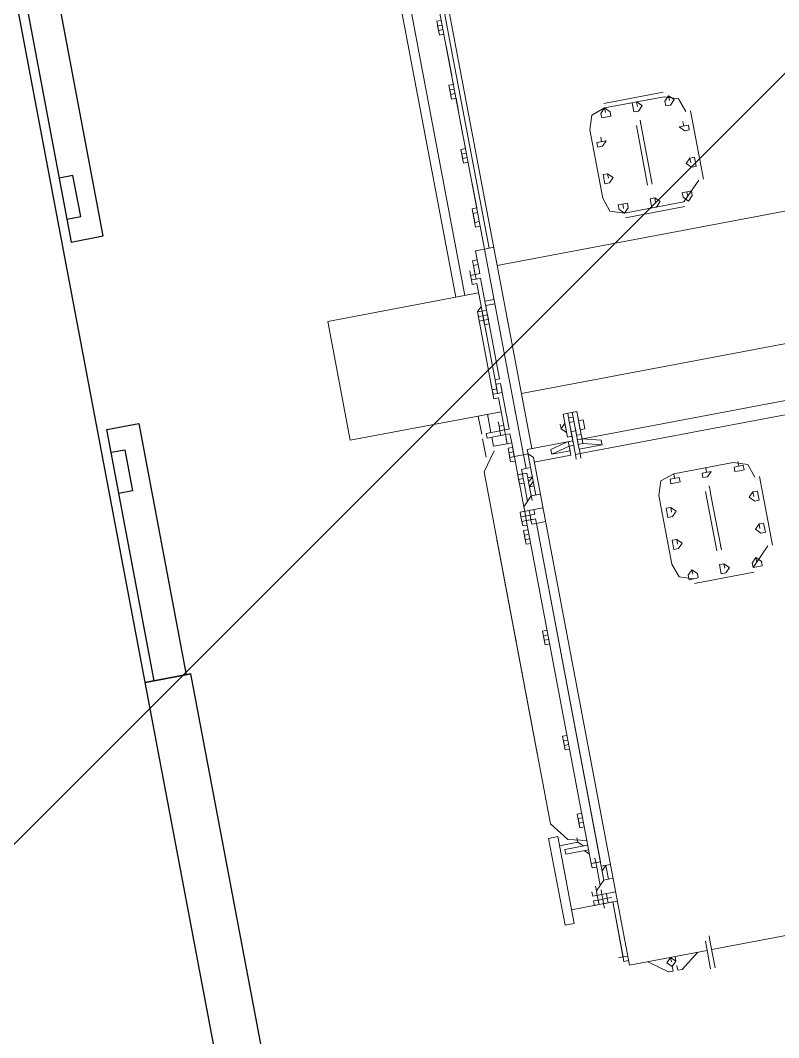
# Model space of a CAD drawing. Extents: x 407440 to 411585, y 6041728 to 6045069.
# Drawn here: x 408257.59 to 408266.95, y 6044218.58 to 6044231.13 of the extents above; entities that cross this region are included whole.
import ezdxf

# ---------------------------------------------------------------- set-up
doc = ezdxf.new("R2010")
doc.units = 0
doc.header["$LTSCALE"] = 5
doc.linetypes.add('foc-TIELINE', pattern=[1.875, 1.25, -0.625])
doc.layers.add('P-PROPOSED-EXISTING-H', color=59, linetype='Continuous')
doc.layers.add('T-TIE', color=201, linetype='foc-TIELINE')

# ---------------------------------------------------------------- blocks, each defined once
blk = doc.blocks.new('P-RIG-877')
at = {"layer": 'T-TIE', "linetype": 'ByBlock', "lineweight": 25}
for points in [[(8.4383, -17.4048), (8.2202, -17.4048), (8.1513, -17.4737), (7.9906, -17.4737), (7.9906, -18.2084), (-4.1905, -18.2084), (-4.1905, -14.5231), (7.9906, -14.5231), (7.9906, -15.5564), (8.0021, -15.5564), (7.9217, -15.5794)], [(4.9023, -18.2084), (4.9023, -18.0936), (2.7783, -18.0936), (2.7783, -18.2084), (2.7783, -18.0936)], [(1.0447, -18.1855), (1.6762, -18.1855), (1.6762, -18.1051), (1.0447, -18.1051)], [(2.7783, -18.1855), (2.1469, -18.1855), (2.1469, -18.1051), (2.7783, -18.1051)], [(1.6188, -18.1855), (1.6188, -18.151), (1.5155, -18.151), (1.5155, -18.1855)], [(2.2043, -18.1855), (2.2043, -18.151), (2.3076, -18.151), (2.3076, -18.1855)]]:
    blk.add_lwpolyline(points, dxfattribs=at)
at = {"layer": 'T-TIE', "linetype": 'ByBlock', "lineweight": 18}
for points in [[(1.9288, -17.1637), (1.9288, -15.5679)], [(2.2502, -17.1637), (2.2502, -15.5679)], [(2.3765, -17.0489), (2.388, -17.0489), (2.388, -16.3715), (2.3765, -16.3715), (2.3765, -16.383), (2.3191, -16.383), (2.3191, -16.3486), (2.3765, -16.3486), (2.3765, -16.36), (2.3306, -16.36)], [(2.4224, -17.0489), (2.4339, -17.0489), (2.4224, -17.0489), (2.4224, -16.383), (2.3995, -16.383), (2.3995, -16.3715), (2.388, -16.3715)], [(0.1492, -16.4174), (0.1492, -16.4289), (0.2067, -16.4289), (0.2067, -16.4174), (0.2067, -16.4289), (0.1952, -16.4289), (0.1952, -16.4404), (0.1952, -16.4519), (0.1952, -17.1637), (0.1148, -17.1637), (2.388, -17.1637)], [(1.814, -16.6241), (1.6417, -16.6241), (1.814, -16.6241)], [(2.7324, -16.6241), (2.5602, -16.6241), (2.7324, -16.6241)], [(1.6762, -16.6471), (1.6647, -16.6471)], [(1.768, -16.6471), (1.7566, -16.6471)], [(2.6061, -16.6471), (2.5946, -16.6471)], [(2.6865, -16.6471), (2.675, -16.6471)], [(1.5843, -16.6815), (1.5843, -16.8308)], [(1.6073, -16.67), (1.5958, -16.67)], [(1.5958, -16.6815), (1.5958, -16.8308), (1.6073, -16.8308), (1.5958, -16.8308), (1.6073, -16.8308)], [(1.8599, -16.8308), (1.8599, -16.6815)], [(1.8714, -16.8308), (1.8714, -16.6815)], [(2.5258, -16.67), (2.5143, -16.67)], [(2.5143, -16.6815), (2.5143, -16.8308), (2.5143, -16.6815)], [(2.7898, -16.8308), (2.7898, -16.6815), (2.7898, -16.8308)], [(3.7198, -16.693), (3.7198, -16.7045), (3.7083, -16.7045), (3.7083, -16.7274), (3.6853, -16.7274), (3.6853, -16.7045), (3.6853, -16.957)], [(1.6073, -16.7504), (1.5958, -16.7504)], [(1.6532, -16.7504), (1.6417, -16.7504), (1.6647, -16.7504), (1.8025, -16.7504), (1.791, -16.7504)], [(1.8025, -16.7619), (1.6532, -16.7619)], [(2.5258, -16.7504), (2.5143, -16.7504)], [(2.7095, -16.7504), (2.7209, -16.7504), (2.5832, -16.7504), (2.5717, -16.7504), (2.5602, -16.7504)], [(2.7209, -16.7619), (2.5717, -16.7619)], [(2.5258, -16.8308), (2.5143, -16.8308)], [(1.6762, -16.8537), (1.6647, -16.8537)], [(1.768, -16.8537), (1.7566, -16.8537)], [(2.6061, -16.8537), (2.5946, -16.8537)], [(2.6865, -16.8537), (2.675, -16.8537)], [(1.6417, -16.8767), (1.814, -16.8767), (1.6417, -16.8767)], [(2.5602, -16.8767), (2.7324, -16.8767), (2.5602, -16.8767)], [(3.6509, -16.957), (3.6624, -16.957), (3.7312, -16.957), (3.7198, -16.957)], [(3.6853, -16.9685), (3.6853, -17.1637), (2.411, -17.1637), (2.3995, -17.1752), (2.3995, -17.1867), (1.8828, -17.1867), (1.8828, -17.1637)], [(2.411, -17.0489), (2.411, -16.9915)], [(3.7312, -16.9685), (3.6624, -16.9685)], [(3.6853, -16.9915), (3.7198, -17.0374), (3.7198, -17.0489), (3.7083, -17.0489)], [(2.3306, -17.0604), (2.3765, -17.0604), (2.3765, -17.0718), (2.3191, -17.0718), (2.3191, -17.0374), (2.3765, -17.0374), (2.3765, -17.0489), (2.3306, -17.0489), (2.3191, -17.0489)], [(2.3306, -17.0374), (2.3421, -17.0374), (2.365, -17.0374), (2.365, -17.0259), (2.3421, -17.0259), (2.3421, -17.0374)], [(2.388, -17.0489), (2.3995, -17.0489), (2.3995, -17.0374), (2.3995, -17.0489), (2.388, -17.0489), (2.388, -17.0374), (2.3765, -17.0374)], [(2.3995, -17.0374), (2.3995, -17.0374)], [(2.3191, -17.0604), (2.3306, -17.0604), (2.3306, -17.0489), (2.3421, -17.0489), (2.3421, -17.0604)], [(2.411, -17.1178), (2.411, -17.0718), (2.3995, -17.0718), (2.3995, -17.0604), (2.411, -17.0604), (2.4224, -17.0604), (2.4224, -17.0489), (2.3995, -17.0489), (2.365, -17.0489), (2.3535, -17.0489), (2.365, -17.0489), (2.365, -17.0604), (2.365, -17.0489)], [(2.411, -17.1752), (2.5028, -17.1752), (2.388, -17.1752), (2.388, -17.0604), (2.3995, -17.0604), (2.365, -17.0604), (2.3535, -17.0604), (2.365, -17.0604), (2.3535, -17.0604)], [(2.411, -17.0489), (2.411, -17.0489)], [(2.411, -17.0489), (2.411, -17.0489)], [(2.411, -17.0604), (2.411, -17.0604)], [(2.411, -17.0604), (2.411, -17.0604)], [(3.6968, -17.0489), (3.6853, -17.0489)], [(3.7083, -17.0604), (3.7198, -17.0604), (3.7198, -17.0718), (3.6853, -17.1178)], [(3.6968, -17.0604), (3.6853, -17.0604)], [(3.6853, -17.0604), (3.6968, -17.0604)], [(3.6968, -17.0604), (3.6853, -17.0604)], [(3.6968, -17.0604), (3.6853, -17.0604)], [(3.6968, -17.0604), (3.6853, -17.0604)], [(2.3535, -17.0718), (2.365, -17.0718), (2.3421, -17.0718), (2.3535, -17.0833), (2.365, -17.0718)], [(2.3535, -17.0833), (2.3421, -17.0833)], [(2.4224, -17.1637), (2.4224, -17.0718), (2.3995, -17.0718), (2.388, -17.0718), (2.3995, -17.0718)], [(2.388, -17.0718), (2.388, -17.0718)], [(2.4224, -17.0718), (2.4224, -17.0718)], [(1.9862, -17.2555), (1.1251, -17.2555), (1.0677, -17.1867), (1.0677, -17.1637)], [(2.5028, -17.1637), (2.5028, -17.1867), (2.5258, -17.2096), (2.365, -17.2096), (2.3535, -17.2096), (2.365, -17.2096), (2.3421, -17.2096), (2.3421, -17.2211), (2.365, -17.2211), (2.365, -17.2096), (2.365, -17.2211), (2.3421, -17.2211), (2.3421, -17.2326), (2.3306, -17.2326), (2.3191, -17.2326), (2.3306, -17.2326), (2.3421, -17.2326)], [(2.5372, -17.1637), (2.5372, -17.2211), (2.5487, -17.2211), (2.5717, -17.2211), (2.5717, -17.2096), (2.5487, -17.2096), (2.5372, -17.2096), (2.5487, -17.2096), (2.5372, -17.2096), (2.5258, -17.2096)], [(2.5372, -17.1981), (2.5487, -17.1981), (2.5602, -17.1981), (2.5487, -17.1981), (2.5602, -17.1981), (2.5602, -17.2096), (2.5602, -17.1867), (2.5717, -17.1867), (2.5717, -17.1637)], [(3.4327, -17.1637), (3.4327, -17.1867), (2.5717, -17.1867), (3.4213, -17.1867), (3.4098, -17.1867), (3.4213, -17.1867)], [(3.4672, -17.1637), (3.4672, -17.1867), (3.4327, -17.1867), (3.4327, -17.1752), (3.4442, -17.1867)], [(3.4901, -17.2211), (3.5016, -17.2211), (3.5016, -17.1981), (3.5016, -17.1637)], [(3.5246, -17.1637), (3.5246, -17.1867), (3.5131, -17.1867), (3.5131, -17.1981), (3.5131, -17.1867)], [(3.6624, -17.1637), (3.6624, -17.1752), (3.5246, -17.1752), (3.6738, -17.1752), (3.6738, -17.1637)], [(1.8828, -17.1752), (1.4121, -17.1752), (1.1251, -17.1752), (1.1251, -17.1867), (1.1366, -17.1867), (1.1366, -17.1981), (1.1481, -17.1981), (1.1481, -17.1867), (1.1366, -17.1867), (1.1481, -17.1867), (1.1366, -17.1867), (1.1481, -17.1867), (1.1366, -17.1867)], [(1.171, -17.2096), (1.1825, -17.2096), (1.1825, -17.1867), (1.2055, -17.1867), (1.8828, -17.1867), (2.3995, -17.1867), (2.4339, -17.1867), (2.3995, -17.1867), (2.3995, -17.2096), (2.365, -17.2096), (2.3421, -17.2096)], [(1.3432, -17.1867), (1.3432, -17.1981), (1.3088, -17.1981), (1.3088, -17.1867)], [(1.3203, -17.1867), (1.3203, -17.1981), (1.3432, -17.1981)], [(1.3318, -17.1867), (1.3318, -17.1981)], [(1.3662, -17.1867), (1.3777, -17.1867), (1.4466, -17.1867)], [(1.4351, -17.1867), (1.4236, -17.1867)], [(1.4695, -17.1867), (1.4695, -17.1981), (1.504, -17.1981), (1.504, -17.1867), (1.5384, -17.1867), (1.5269, -17.1867), (1.5155, -17.1867)], [(1.481, -17.1867), (1.481, -17.1981), (1.504, -17.1981)], [(1.4925, -17.1867), (1.4925, -17.1981)], [(1.5729, -17.1867), (1.5614, -17.1867), (1.6303, -17.1867), (1.6303, -17.1981), (1.6647, -17.1981), (1.6647, -17.1867)], [(1.6188, -17.1867), (1.6073, -17.1867)], [(1.6532, -17.1867), (1.6532, -17.1981), (1.6303, -17.1981)], [(1.6417, -17.1867), (1.6417, -17.1981)], [(1.7221, -17.1867), (1.7106, -17.1867)], [(1.7336, -17.1867), (1.7221, -17.1867), (1.7795, -17.1867), (1.768, -17.1867)], [(1.7566, -17.1867), (1.768, -17.1867), (1.7566, -17.1867), (1.7451, -17.1867)], [(1.8254, -17.1867), (1.8254, -17.1981), (1.7795, -17.1981), (1.7795, -17.1867)], [(1.814, -17.1867), (1.814, -17.1981), (1.791, -17.1981), (1.791, -17.1867)], [(1.8828, -17.1867), (1.8828, -17.2096), (1.9058, -17.2096), (1.9058, -17.2211), (1.9173, -17.2211), (1.9402, -17.2211), (1.9402, -17.2326), (1.9288, -17.2326), (1.9402, -17.2326)], [(2.0091, -17.1867), (2.0091, -17.2096)], [(2.0436, -17.2211), (2.0436, -17.2096), (2.0321, -17.2096), (2.0206, -17.2096), (2.0206, -17.1867)], [(2.101, -17.1867), (2.0895, -17.1867)], [(2.2961, -17.1867), (2.2847, -17.1867)], [(2.4339, -17.1752), (2.4339, -17.1981), (2.4454, -17.1981), (2.4454, -17.2096), (2.4569, -17.2096), (2.4684, -17.2096), (2.4684, -17.1981), (2.4569, -17.1981), (2.4684, -17.1981), (2.4569, -17.1981), (2.4684, -17.1981), (2.4569, -17.1981), (2.4684, -17.1981)], [(2.5143, -17.1867), (2.4684, -17.1867), (2.4569, -17.1752), (2.4569, -17.1867), (2.4454, -17.1867), (2.4569, -17.1867), (2.4684, -17.1867)], [(2.4454, -17.2096), (2.4454, -17.1867), (2.4454, -17.2096)], [(2.4798, -17.1752), (2.4798, -17.1867), (2.4684, -17.1752)], [(2.5028, -17.1867), (2.4798, -17.1867)], [(2.5028, -17.1752), (2.4913, -17.1752)], [(2.5487, -17.1981), (2.5487, -17.1867), (2.5372, -17.1867)], [(2.5602, -17.2211), (2.5602, -17.2096), (2.5602, -17.1867), (2.5602, -17.1981), (2.5717, -17.1981), (2.5602, -17.1981), (2.5487, -17.1981), (2.5487, -17.2211)], [(2.5717, -17.1981), (2.5717, -17.1867)], [(3.4213, -17.2096), (3.4213, -17.1867), (3.4098, -17.1867)], [(3.4787, -17.2096), (3.4901, -17.2096), (3.4672, -17.1867), (3.4557, -17.1867)], [(3.5131, -17.1752), (3.5131, -17.1867), (3.5016, -17.1867)], [(3.5131, -17.1867), (3.5131, -17.1867)], [(3.5246, -17.2785), (3.5246, -17.1752)], [(3.5246, -17.1981), (3.5246, -17.1867)], [(3.6624, -17.1867), (3.6624, -17.1752), (3.6509, -17.1752), (3.6394, -17.1752)], [(1.3203, -17.1981), (1.3203, -17.1981)], [(1.3203, -17.1981), (1.3203, -17.1981)], [(1.3318, -17.1981), (1.3318, -17.1981)], [(1.3318, -17.1981), (1.3318, -17.1981)], [(1.3432, -17.1981), (1.3432, -17.1981)], [(1.3432, -17.1981), (1.3432, -17.1981)], [(1.481, -17.1981), (1.481, -17.1981)], [(1.481, -17.1981), (1.481, -17.1981)], [(1.4925, -17.1981), (1.4925, -17.1981)], [(1.4925, -17.1981), (1.4925, -17.1981)], [(1.504, -17.1981), (1.504, -17.1981)], [(1.504, -17.1981), (1.504, -17.1981)], [(1.6303, -17.1981), (1.6303, -17.1981)], [(1.6303, -17.1981), (1.6303, -17.1981)], [(1.6417, -17.1981), (1.6417, -17.1981)], [(1.6417, -17.1981), (1.6417, -17.1981)], [(1.6532, -17.1981), (1.6532, -17.1981)], [(1.6532, -17.1981), (1.6532, -17.1981)], [(1.791, -17.1981), (1.791, -17.1981)], [(1.791, -17.1981), (1.791, -17.1981)], [(1.8025, -17.1981), (1.8025, -17.1981)], [(1.8025, -17.1981), (1.8025, -17.1981)], [(1.814, -17.1981), (1.814, -17.1981)], [(1.814, -17.1981), (1.814, -17.1981)], [(1.9402, -17.2096), (1.9173, -17.2096)], [(1.9288, -17.2326), (1.9402, -17.2326), (1.9517, -17.2326), (1.9517, -17.2211), (1.9517, -17.2096), (2.0321, -17.2096), (2.0321, -17.2211), (2.0436, -17.2211), (2.0665, -17.2211), (2.0665, -17.2096), (2.0321, -17.2096), (2.0551, -17.2096), (2.0551, -17.2211), (2.0551, -17.2326), (2.0551, -17.2211), (2.2273, -17.2211), (2.2387, -17.2211), (2.2387, -17.2096), (2.2387, -17.2211), (2.2158, -17.2211), (2.2158, -17.2096), (2.2387, -17.2096)], [(1.9402, -17.2096), (1.9402, -17.2096)], [(2.0665, -17.2096), (2.2043, -17.2096), (2.2043, -17.2211)], [(2.0665, -17.2096), (2.0665, -17.2096)], [(2.2158, -17.2096), (2.2387, -17.2096), (2.2273, -17.2096), (2.2387, -17.2096), (2.3306, -17.2096), (2.3306, -17.2211), (2.3421, -17.2211), (2.3421, -17.267), (2.3306, -17.267), (2.3306, -17.2326), (2.3306, -17.2211)], [(2.2158, -17.2096), (2.2158, -17.2096)], [(2.3421, -17.2096), (2.3421, -17.2096)], [(2.3765, -17.2555), (2.4224, -17.29), (3.3065, -17.29), (3.3524, -17.2555), (3.3639, -17.2096)], [(2.411, -17.2211), (2.411, -17.2096), (2.411, -17.2211), (2.3765, -17.2211), (2.3765, -17.2096), (2.3765, -17.2211), (2.3995, -17.2211), (2.3995, -17.2096), (2.3995, -17.2211)], [(2.4339, -17.1981), (2.4454, -17.1981), (2.4569, -17.1981), (2.4684, -17.1981), (2.5143, -17.1981)], [(2.5487, -17.1981), (2.5487, -17.1981)], [(2.5602, -17.1981), (2.5602, -17.1981)], [(2.5602, -17.2096), (2.5602, -17.2096)], [(3.4327, -17.2096), (3.4213, -17.2096), (2.5717, -17.2096)], [(2.6176, -17.2096), (2.6176, -17.2211), (2.5832, -17.2211), (2.5832, -17.2096)], [(2.6061, -17.2096), (2.6061, -17.2211), (2.5832, -17.2211)], [(2.5946, -17.2096), (2.5946, -17.2211)], [(2.8702, -17.2096), (2.8702, -17.2211), (2.8357, -17.2211), (2.8357, -17.2096)], [(2.8472, -17.2096), (2.8472, -17.2211), (2.8702, -17.2211)], [(2.8587, -17.2096), (2.8587, -17.2211)], [(3.1342, -17.2096), (3.1342, -17.2211), (3.0998, -17.2211), (3.0998, -17.2096)], [(3.1113, -17.2096), (3.1113, -17.2211), (3.1342, -17.2211)], [(3.1228, -17.2096), (3.1228, -17.2211)], [(3.3294, -17.2096), (3.3294, -17.2211), (3.295, -17.2211), (3.295, -17.2096)], [(3.3065, -17.2096), (3.3065, -17.2211), (3.3294, -17.2211)], [(3.3179, -17.2096), (3.3179, -17.2211)], [(3.3868, -17.2096), (3.3868, -17.267), (3.3753, -17.267), (3.3753, -17.2096)], [(3.3983, -17.2096), (3.3868, -17.2211)], [(3.4098, -17.1981), (3.4213, -17.1981), (3.4213, -17.2096), (3.4327, -17.2096), (3.4327, -17.1981), (3.4787, -17.1981)], [(3.4098, -17.1981), (3.4098, -17.1981)], [(3.4327, -17.1981), (3.4213, -17.1981)], [(3.5246, -17.2096), (3.5016, -17.2096), (3.5131, -17.2096), (3.5131, -17.1981), (3.5016, -17.1981), (3.4901, -17.1981)], [(3.5361, -17.1981), (3.5246, -17.1981), (3.5131, -17.1981), (3.5246, -17.1981), (3.5131, -17.1981), (3.5016, -17.1981), (3.5016, -17.2211)], [(3.5016, -17.1981), (3.5016, -17.1981)], [(3.5131, -17.2096), (3.5131, -17.2096)], [(3.5246, -17.2096), (3.5246, -17.2096)], [(1.9402, -17.2211), (1.9402, -17.2211)], [(1.9517, -17.2211), (1.9517, -17.2211)], [(1.9517, -17.2326), (1.9517, -17.2326)], [(1.9632, -17.2326), (1.9517, -17.2326)], [(1.9632, -17.2211), (1.9632, -17.2326), (1.9632, -17.2211), (2.0321, -17.2211), (2.0321, -17.2326), (2.0436, -17.2326), (2.0321, -17.2326), (2.0436, -17.2326), (2.0551, -17.2326), (2.0436, -17.2326), (2.0321, -17.2326)], [(2.2847, -17.2211), (2.2847, -17.6), (1.9862, -17.6), (1.9862, -17.2211)], [(2.3191, -17.2211), (2.3306, -17.2211), (2.3191, -17.2211), (2.2502, -17.2211), (2.2502, -17.2326), (2.0321, -17.2326), (2.0206, -17.2211), (2.0321, -17.2211)], [(2.0551, -17.2211), (2.0321, -17.2211), (2.0436, -17.2211), (2.0436, -17.2326), (2.0551, -17.2326)], [(2.0436, -17.2211), (2.0436, -17.2211)], [(2.0436, -17.2326), (2.0436, -17.2326)], [(2.0665, -17.2211), (2.0665, -17.2211)], [(2.2158, -17.2211), (2.2387, -17.2211), (2.2387, -17.2326), (2.2273, -17.2326), (2.2387, -17.2326), (2.2273, -17.2326), (2.2158, -17.2326), (2.2273, -17.2326), (2.2158, -17.2326)], [(2.2158, -17.2211), (2.2158, -17.2211)], [(2.2273, -17.2211), (2.2273, -17.2326), (2.2273, -17.2211)], [(2.2387, -17.2326), (2.2273, -17.2326)], [(2.2387, -17.2211), (2.2387, -17.2211)], [(2.2387, -17.2326), (2.2387, -17.2326)], [(2.2502, -17.2211), (2.2502, -17.2326)], [(2.3191, -17.2326), (2.3076, -17.2326)], [(2.3191, -17.2211), (2.3191, -17.2326), (2.3191, -17.2211)], [(2.3306, -17.2211), (2.3306, -17.2211)], [(2.3306, -17.2326), (2.3306, -17.2326)], [(2.3535, -17.2211), (2.365, -17.2211), (2.365, -17.2555), (2.3421, -17.2555)], [(2.3421, -17.2211), (2.3421, -17.2211)], [(2.3765, -17.2211), (2.3765, -17.2211)], [(2.3765, -17.2211), (2.3765, -17.2211)], [(2.388, -17.2211), (2.388, -17.2211)], [(2.388, -17.2211), (2.388, -17.2211)], [(2.3995, -17.2211), (2.3995, -17.2211)], [(2.3995, -17.2211), (2.3995, -17.2211)], [(2.5832, -17.2211), (2.5832, -17.2211)], [(2.5832, -17.2211), (2.5832, -17.2211)], [(2.5946, -17.2211), (2.5946, -17.2211)], [(2.5946, -17.2211), (2.5946, -17.2211)], [(2.6061, -17.2211), (2.6061, -17.2211)], [(2.6061, -17.2211), (2.6061, -17.2211)], [(2.8472, -17.2211), (2.8472, -17.2211)], [(2.8472, -17.2211), (2.8472, -17.2211)], [(2.8587, -17.2211), (2.8587, -17.2211)], [(2.8587, -17.2211), (2.8587, -17.2211)], [(2.8702, -17.2211), (2.8702, -17.2211)], [(2.8702, -17.2211), (2.8702, -17.2211)], [(3.1113, -17.2211), (3.1113, -17.2211)], [(3.1113, -17.2211), (3.1113, -17.2211)], [(3.1228, -17.2211), (3.1228, -17.2211)], [(3.1228, -17.2211), (3.1228, -17.2211)], [(3.1342, -17.2211), (3.1342, -17.2211)], [(3.1342, -17.2211), (3.1342, -17.2211)], [(3.3065, -17.2211), (3.3065, -17.2211)], [(3.3065, -17.2211), (3.3065, -17.2211)], [(3.3179, -17.2211), (3.3179, -17.2211)], [(3.3179, -17.2211), (3.3179, -17.2211)], [(3.3294, -17.2211), (3.3294, -17.2211)], [(3.3294, -17.2211), (3.3294, -17.2211)], [(3.3753, -17.2211), (3.3639, -17.2326), (3.3524, -17.2326)], [(3.3639, -17.2785), (3.3639, -17.2326)], [(2.3306, -17.2555), (2.2847, -17.2555)], [(0.0459, -17.2785), (1.9862, -17.2785)], [(2.2847, -17.2785), (2.3306, -17.2785)], [(2.3421, -17.2785), (2.388, -17.2785)], [(3.1228, -17.29), (3.1342, -17.29), (2.6061, -17.29), (2.5946, -17.29)], [(2.6865, -17.29), (2.675, -17.29)], [(2.7095, -17.29), (2.698, -17.29)], [(2.7439, -17.29), (2.7324, -17.29)], [(2.7783, -17.29), (2.7669, -17.29)], [(2.8243, -17.29), (2.8128, -17.29)], [(2.8472, -17.29), (2.8357, -17.29)], [(2.8931, -17.29), (2.8817, -17.29)], [(2.9276, -17.29), (2.9161, -17.29)], [(2.9735, -17.29), (2.962, -17.29)], [(2.9965, -17.29), (2.985, -17.29)], [(3.0309, -17.29), (3.0194, -17.29)], [(3.0539, -17.29), (3.0424, -17.29)]]:
    blk.add_lwpolyline(points, dxfattribs=at)
for points in [[(1.5958, -16.6815), (1.6073, -16.6471), (1.6417, -16.6356), (1.6073, -16.6471)], [(1.6877, -16.6471), (1.6762, -16.6585), (1.6762, -16.6356), (1.6877, -16.6356)], [(1.7795, -16.6471), (1.768, -16.6585), (1.7566, -16.6471), (1.7566, -16.6356), (1.7795, -16.6356)], [(1.814, -16.6356), (1.8599, -16.6815)], [(2.5143, -16.6815), (2.5258, -16.6471), (2.5602, -16.6356), (2.5258, -16.6471)], [(2.6176, -16.6471), (2.6061, -16.6585), (2.5946, -16.6471), (2.5946, -16.6356), (2.6176, -16.6356)], [(2.698, -16.6471), (2.6865, -16.6585), (2.675, -16.6471), (2.675, -16.6356), (2.698, -16.6356)], [(2.7324, -16.6356), (2.7783, -16.6815)], [(1.6188, -16.67), (1.6188, -16.6815), (1.6073, -16.6815), (1.5958, -16.67), (1.6073, -16.6585)], [(1.6647, -16.6471), (1.6762, -16.6471)], [(1.7566, -16.6471), (1.768, -16.6471)], [(1.8484, -16.6815), (1.8369, -16.6815), (1.8369, -16.6585), (1.8484, -16.6585), (1.8599, -16.67)], [(2.5372, -16.67), (2.5372, -16.6815), (2.5258, -16.6815), (2.5258, -16.6585), (2.5372, -16.6585)], [(2.5946, -16.6471), (2.6061, -16.6471)], [(2.675, -16.6471), (2.6865, -16.6471)], [(2.7783, -16.6815), (2.7669, -16.6815), (2.7554, -16.67), (2.7669, -16.6585), (2.7783, -16.6585)], [(1.5958, -16.67), (1.6073, -16.67)], [(1.8369, -16.67), (1.8484, -16.67)], [(2.5143, -16.67), (2.5258, -16.67)], [(2.7554, -16.67), (2.7669, -16.67)], [(1.6188, -16.7619), (1.5958, -16.7619), (1.5958, -16.7504), (1.6073, -16.7389), (1.6188, -16.7504)], [(1.8599, -16.7619), (1.8369, -16.7619), (1.8369, -16.7504), (1.8484, -16.7389), (1.8599, -16.7504)], [(2.5372, -16.7619), (2.5258, -16.7619), (2.5258, -16.7389), (2.5372, -16.7504)], [(2.7783, -16.7619), (2.7554, -16.7619), (2.7554, -16.7504), (2.7669, -16.7389), (2.7783, -16.7504)], [(1.5958, -16.7504), (1.6073, -16.7504)], [(1.6417, -16.7504), (1.6532, -16.7504)], [(1.8369, -16.7504), (1.8484, -16.7504)], [(2.5143, -16.7504), (2.5258, -16.7504)], [(2.5602, -16.7504), (2.5717, -16.7504)], [(2.7554, -16.7504), (2.7669, -16.7504)], [(1.6188, -16.8422), (1.6073, -16.8422), (1.5958, -16.8308), (1.6073, -16.8193), (1.6188, -16.8193)], [(1.6417, -16.8767), (1.6073, -16.8652), (1.5958, -16.8308), (1.6073, -16.8652)], [(1.6877, -16.8652), (1.6762, -16.8652), (1.6762, -16.8422), (1.6877, -16.8537)], [(1.7795, -16.8652), (1.7566, -16.8652), (1.7566, -16.8537), (1.768, -16.8422), (1.7795, -16.8537)], [(1.8599, -16.8308), (1.8484, -16.8652), (1.814, -16.8767), (1.8484, -16.8652)], [(1.8599, -16.8308), (1.8484, -16.8422), (1.8369, -16.8422), (1.8369, -16.8193), (1.8484, -16.8193)], [(1.8369, -16.8308), (1.8484, -16.8308)], [(2.5602, -16.8767), (2.5258, -16.8652), (2.5143, -16.8308), (2.5258, -16.8652)], [(2.5143, -16.8308), (2.5258, -16.8308)], [(2.5372, -16.8422), (2.5258, -16.8422), (2.5258, -16.8193), (2.5372, -16.8193)], [(2.6176, -16.8652), (2.5946, -16.8652), (2.5946, -16.8537), (2.6061, -16.8422), (2.6176, -16.8537)], [(2.698, -16.8652), (2.675, -16.8652), (2.675, -16.8537), (2.6865, -16.8422), (2.698, -16.8537)], [(2.7783, -16.8308), (2.7669, -16.8652), (2.7324, -16.8767), (2.7669, -16.8652)], [(2.7783, -16.8308), (2.7783, -16.8422), (2.7669, -16.8422), (2.7554, -16.8308), (2.7669, -16.8193), (2.7783, -16.8193)], [(2.7554, -16.8308), (2.7669, -16.8308)], [(1.6647, -16.8537), (1.6762, -16.8537)], [(1.7566, -16.8537), (1.768, -16.8537)], [(2.5946, -16.8537), (2.6061, -16.8537)], [(2.675, -16.8537), (2.6865, -16.8537)], [(2.388, -17.0374), (2.3995, -17.0374), (2.411, -16.9915), (2.3995, -16.9915)], [(2.3765, -17.0604), (2.388, -17.0604)], [(2.4224, -17.0604), (2.4339, -17.0604)], [(2.4339, -17.0604), (2.4224, -17.0604)], [(3.6968, -17.0489), (3.6853, -17.0604), (3.6968, -17.0718), (3.7083, -17.0604)], [(3.6968, -17.0489), (3.6853, -17.0489)], [(3.6853, -17.0604), (3.6968, -17.0604)], [(3.6968, -17.0604), (3.6853, -17.0604)], [(2.3995, -17.0718), (2.411, -17.1178), (2.3995, -17.1178), (2.388, -17.0718)], [(1.4581, -17.1867), (1.4695, -17.1867)], [(3.4327, -17.1752), (3.4672, -17.1752)], [(1.9058, -17.2096), (1.9173, -17.2096), (1.9173, -17.2211), (1.9402, -17.2211), (1.9402, -17.2096), (1.9173, -17.2096)], [(2.388, -17.2211), (2.388, -17.2096)], [(2.4569, -17.1981), (2.4454, -17.1981), (2.4569, -17.1981), (2.4569, -17.2096), (2.4684, -17.2096), (2.4684, -17.1981)], [(2.5602, -17.1981), (2.5717, -17.1981)], [(3.4213, -17.1981), (3.4327, -17.1981)], [(3.4901, -17.2096), (3.5016, -17.2096)], [(3.5246, -17.2096), (3.5131, -17.2096), (3.5131, -17.2211), (3.5246, -17.2211)], [(1.9288, -17.2211), (1.9402, -17.2211)], [(1.9402, -17.2211), (1.9517, -17.2211)], [(1.9517, -17.2326), (1.9632, -17.2326)], [(2.2273, -17.2211), (2.2387, -17.2211)], [(2.3076, -17.2326), (2.3191, -17.2326)], [(3.559, -17.2785), (3.559, -17.3015), (3.3409, -17.3015), (3.3409, -17.2785)]]:
    blk.add_lwpolyline(points, close=True, dxfattribs=at)

msp = doc.modelspace()

# ---------------------------------------------------------------- hatches: boundary and pattern name
at = {"layer": 'P-PROPOSED-EXISTING-H'}
h = msp.add_hatch(dxfattribs=at)
h.set_pattern_fill('ANSI31', color=256, scale=3.498392, style=0)
h.set_pattern_definition([(45, (-2243.128, 2713.837), (-7.854113246, 7.854113246), [])])
edge = h.paths.add_edge_path()
edge.add_line((408709.29, 6043818.222), (408241.305, 6043729.713))
edge.add_line((408241.305, 6043729.713), (407794.436, 6043645.198))
edge.add_line((407794.436, 6043645.198), (407673.83, 6044282.895))
edge.add_line((407673.83, 6044282.895), (408123.669, 6044351.83))
edge.add_line((408123.669, 6044351.83), (408654.575, 6044433.189))
edge.add_line((408654.575, 6044433.189), (409028.997, 6044539.866))
edge.add_line((409028.997, 6044539.866), (409149.726, 6043901.52))
edge.add_line((409149.726, 6043901.52), (408898.792, 6043854.062))
edge.add_arc((408782.127, 6043952.01), 152.33, 241.43508, 319.98432, ccw=False)

# ---------------------------------------------------------------- block references
at = {"layer": 'T-TIE', "linetype": 'ByBlock', "xscale": 4.999999999955019, "yscale": 4.999999999955019, "zscale": 4.999999999955019, "rotation": 280.7096999997605}
msp.add_blockref('P-RIG-877', (408346.005, 6044253.532), dxfattribs=at)

doc.saveas('drawing.dxf')
